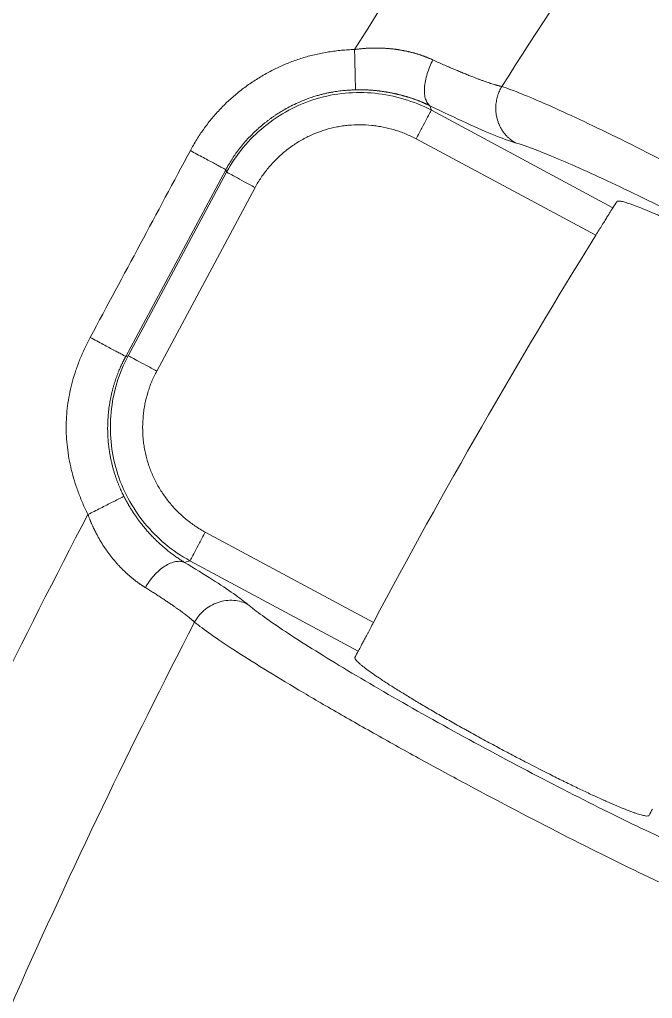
# Model space of a CAD drawing. Header units: millimetres. Extents: x 2746 to 4231, y 4731 to 5781.
# Drawn here: x 3263.34 to 3275.86, y 5329.39 to 5348.74 of the extents above; entities that cross this region are included whole.
import ezdxf

# ---------------------------------------------------------------- set-up
doc = ezdxf.new("R2010")
doc.units = ezdxf.units.MM
doc.layers.add('core', color=7, linetype='Continuous', lineweight=20)

msp = doc.modelspace()

# ---------------------------------------------------------------- linework, layer by layer
at = {"layer": 'core'}
for p, q in [((3271.463, 5347.036), (3271.49, 5346.945)), ((3271.49, 5346.945), (3275.082, 5345.019)), ((3274.743, 5344.474), (3271.188, 5346.381)), ((3267.424, 5345.771), (3265.443, 5342.079)), ((3265.491, 5342.093), (3267.438, 5345.723)), ((3267.438, 5345.723), (3267.424, 5345.771)), ((3268.002, 5345.42), (3266.056, 5341.791)), ((3265.443, 5342.079), (3265.491, 5342.093)), ((3267.017, 5338.605), (3270.344, 5336.82)), ((3266.714, 5338.041), (3266.604, 5338.008)), ((3270.045, 5336.254), (3266.714, 5338.041))]:
    msp.add_line(p, q, dxfattribs=at)
for centre, radius, start, end in [((3387.518, 5294.589), 201.12, 0, 180), ((3389.118, 5273.652), 134.527, 148.23392, 151.99443)]:
    msp.add_arc(centre, radius, start, end, dxfattribs=at)
for points, degree in [([(3590.597, 5294.589), (3590.597, 5297.912), (3590.433, 5304.557), (3589.7, 5314.502), (3588.479, 5324.399), (3586.774, 5334.223), (3584.59, 5343.953), (3581.93, 5353.563), (3578.802, 5363.031), (3575.213, 5372.335), (3571.173, 5381.451), (3566.689, 5390.358), (3561.774, 5399.034), (3556.439, 5407.458), (3550.698, 5415.611), (3544.563, 5423.472), (3538.05, 5431.023), (3531.174, 5438.245), (3523.952, 5445.12), (3516.401, 5451.634), (3508.54, 5457.769), (3500.388, 5463.51), (3491.963, 5468.845), (3483.287, 5473.76), (3474.38, 5478.243), (3465.264, 5482.284), (3455.961, 5485.873), (3446.492, 5489.001), (3436.882, 5491.66), (3427.153, 5493.845), (3417.328, 5495.55), (3407.431, 5496.771), (3397.487, 5497.504), (3387.518, 5497.749), (3377.549, 5497.504), (3367.605, 5496.771), (3357.708, 5495.55), (3347.883, 5493.845), (3338.154, 5491.66), (3328.544, 5489.001), (3319.075, 5485.873), (3309.772, 5482.284), (3300.656, 5478.243), (3291.749, 5473.76), (3283.073, 5468.845), (3274.648, 5463.51), (3266.496, 5457.769), (3258.635, 5451.634), (3251.084, 5445.12), (3243.862, 5438.245), (3236.986, 5431.023), (3230.473, 5423.472), (3224.338, 5415.611), (3218.596, 5407.458), (3213.262, 5399.034), (3208.347, 5390.358), (3203.863, 5381.451), (3199.822, 5372.335), (3196.234, 5363.031), (3193.106, 5353.563), (3190.446, 5343.953), (3188.261, 5334.223), (3186.557, 5324.399), (3185.336, 5314.502), (3184.603, 5304.557), (3184.439, 5297.912), (3184.439, 5294.589)], 3), ([(3273.149, 5346.305), (3273.046, 5346.335), (3272.784, 5346.429), (3272.199, 5346.683), (3271.725, 5346.908), (3271.463, 5347.036)], 3), ([(3283.178, 5340.925), (3283.028, 5341.053), (3282.575, 5341.383), (3281.447, 5342.096), (3279.97, 5342.957), (3278.302, 5343.876), (3276.617, 5344.755), (3275.089, 5345.505), (3273.873, 5346.05), (3273.343, 5346.248), (3273.149, 5346.305)], 3), ([(3266.721, 5346.148), (3266.06, 5344.917), (3265.4, 5343.687), (3264.74, 5342.456)], 3), ([(3275.082, 5345.019), (3275.107, 5345.059), (3275.132, 5345.098), (3275.157, 5345.138)], 3), ([(3264.695, 5338.955), (3263.813, 5340.726), (3264.74, 5342.456)], 2), ([(3266.604, 5338.008), (3266.808, 5337.886), (3267.172, 5337.662), (3267.603, 5337.377), (3267.788, 5337.237), (3267.857, 5337.178)], 3), ([(3267.857, 5337.178), (3268.012, 5337.047), (3268.473, 5336.713), (3269.61, 5335.995), (3271.089, 5335.133), (3272.754, 5334.216), (3274.433, 5333.341), (3275.949, 5332.597), (3277.15, 5332.06), (3277.67, 5331.867), (3277.859, 5331.813)], 3), ([(3269.979, 5336.13), (3270.001, 5336.171), (3270.023, 5336.213), (3270.045, 5336.254)], 3), ([(3275.865, 5333.132), (3275.843, 5333.091), (3275.821, 5333.049), (3275.799, 5333.007)], 3)]:
    msp.add_open_spline(points, degree=degree, dxfattribs=at)
for points, degree, knots in [([(3402.454, 5465.466), (3391.379, 5466.483), (3374.656, 5466.494), (3358.128, 5464.291), (3347.192, 5462.336), (3341.765, 5461.116), (3331.035, 5458.196), (3325.732, 5456.496), (3315.314, 5452.64), (3310.199, 5450.483), (3295.142, 5443.337), (3285.494, 5437.673), (3267.361, 5424.78), (3258.875, 5417.551), (3247.169, 5405.675), (3243.438, 5401.544), (3236.345, 5392.981), (3232.984, 5388.549), (3223.495, 5374.852), (3217.961, 5365.187), (3212.125, 5352.607), (3211.011, 5350.066), (3208.895, 5344.943), (3205.885, 5337.197), (3203.381, 5329.31), (3201.945, 5324.027)], 3, [0, 0, 0, 0, 0.125, 0.1875, 0.1875, 0.25, 0.25, 0.3125, 0.3125, 0.375, 0.375, 0.5, 0.5, 0.625, 0.625, 0.6875, 0.6875, 0.75, 0.75, 0.875, 0.875, 0.90625, 0.90625, 0.9375, 1, 1, 1, 1]), ([(3401.309, 5462.704), (3379.886, 5464.565), (3335.899, 5460.58), (3275.775, 5432.043), (3229.216, 5384.686), (3210.623, 5344.682), (3204.936, 5324.146)], 3, [0, 0, 0, 0, 0.247, 0.5, 0.753, 1, 1, 1, 1]), ([(3217.524, 5321.373), (3220.241, 5331.036), (3225.559, 5345.247), (3232.609, 5358.677), (3237.679, 5367.418), (3240.399, 5371.682), (3254.885, 5392.37), (3269.307, 5406.91), (3302.245, 5430.25), (3320.759, 5439.052), (3359.662, 5449.742), (3380.054, 5451.625), (3400.144, 5449.886)], 3, [0, 0, 0, 0, 0.125, 0.1875, 0.1875, 0.25, 0.25, 0.5, 0.5, 0.75, 0.75, 1, 1, 1, 1]), ([(3220.198, 5320.335), (3222.764, 5329.528), (3227.776, 5343.172), (3236.887, 5360.819), (3247.638, 5377.822), (3260.484, 5393.352), (3275.388, 5407.194), (3291.439, 5419.626), (3308.714, 5429.711), (3327.304, 5437.512), (3346.676, 5443.64), (3370.775, 5447.881), (3390.708, 5447.856), (3400.254, 5447.011)], 3, [0, 0, 0, 0, 0.120502, 0.183752, 0.247001, 0.3735, 0.43675, 0.5, 0.626499, 0.689749, 0.752998, 0.879497, 1, 1, 1, 1]), ([(3494.509, 5353.358), (3491.808, 5357.686), (3485.607, 5366.391), (3474.439, 5378.412), (3461.236, 5389.273), (3446.704, 5398.235), (3431.343, 5405.13), (3414.982, 5410.036), (3398.153, 5412.754), (3381.048, 5413.281), (3364.145, 5411.631), (3347.489, 5407.822), (3331.612, 5402.021), (3316.648, 5394.334), (3302.525, 5384.73), (3285.83, 5370.033), (3275.647, 5357.231), (3269.971, 5348.147)], 3, [0, 0, 0, 0, 0.057249, 0.120499, 0.183749, 0.246999, 0.310249, 0.373499, 0.436749, 0.499998, 0.563248, 0.626498, 0.689748, 0.752998, 0.816248, 0.879498, 1, 1, 1, 1]), ([(3491.599, 5352.621), (3488.677, 5357.224), (3483.826, 5363.83), (3478.35, 5369.906), (3474.57, 5373.83), (3472.614, 5375.728), (3462.534, 5384.883), (3453.499, 5391.127), (3434.146, 5401.078), (3423.828, 5404.788), (3402.591, 5409.465), (3391.673, 5410.435), (3375.491, 5409.866), (3370.13, 5409.339), (3359.465, 5407.618), (3354.161, 5406.424), (3338.539, 5401.874), (3328.513, 5397.553), (3309.8, 5386.639), (3301.113, 5380.044), (3289.441, 5368.761), (3285.778, 5364.768), (3278.948, 5356.379), (3275.781, 5351.983), (3272.884, 5347.416)], 3, [0, 0, 0, 0, 0.0625, 0.09375, 0.09375, 0.125, 0.125, 0.25, 0.25, 0.375, 0.375, 0.5, 0.5, 0.5625, 0.5625, 0.625, 0.625, 0.75, 0.75, 0.875, 0.875, 0.9375, 0.9375, 1, 1, 1, 1]), ([(3266.721, 5346.148), (3267.203, 5347.047), (3268.066, 5347.58), (3268.935, 5348.118), (3269.971, 5348.147)], 2, [0, 0, 0, 0.5, 0.5, 1, 1, 1]), ([(3269.971, 5348.147), (3269.979, 5348.148), (3269.997, 5348.15), (3270.023, 5348.154), (3270.048, 5348.157), (3270.074, 5348.16), (3270.1, 5348.162), (3270.126, 5348.165), (3270.152, 5348.167), (3270.177, 5348.169), (3270.203, 5348.171), (3270.228, 5348.172), (3270.254, 5348.174), (3270.279, 5348.175), (3270.304, 5348.176), (3270.33, 5348.176), (3270.355, 5348.177), (3270.38, 5348.177), (3270.405, 5348.177), (3270.43, 5348.177), (3270.455, 5348.176), (3270.48, 5348.176), (3270.505, 5348.175), (3270.53, 5348.174), (3270.554, 5348.173), (3270.579, 5348.171), (3270.603, 5348.17), (3270.628, 5348.168), (3270.652, 5348.166), (3270.676, 5348.164), (3270.7, 5348.161), (3270.724, 5348.159), (3270.748, 5348.156), (3270.772, 5348.153), (3270.796, 5348.15), (3270.82, 5348.146), (3270.843, 5348.143), (3270.867, 5348.139), (3270.89, 5348.135), (3270.914, 5348.131), (3270.937, 5348.126), (3270.96, 5348.122), (3270.983, 5348.117), (3271.006, 5348.112), (3271.029, 5348.107), (3271.052, 5348.102), (3271.074, 5348.096), (3271.097, 5348.091), (3271.119, 5348.085), (3271.141, 5348.079), (3271.164, 5348.073), (3271.186, 5348.066), (3271.207, 5348.06), (3271.229, 5348.053), (3271.251, 5348.046), (3271.272, 5348.039), (3271.294, 5348.032), (3271.315, 5348.025), (3271.336, 5348.017), (3271.357, 5348.009), (3271.378, 5348.001), (3271.399, 5347.993), (3271.419, 5347.985), (3271.44, 5347.977), (3271.46, 5347.968), (3271.48, 5347.96), (3271.5, 5347.951), (3271.513, 5347.945), (3271.52, 5347.942)], 3, [0, 0, 0, 0, 0.016, 0.031953, 0.04786, 0.063721, 0.079537, 0.09531, 0.11104, 0.126728, 0.142375, 0.157982, 0.173551, 0.189081, 0.204575, 0.220032, 0.235455, 0.250843, 0.266199, 0.281523, 0.296815, 0.312078, 0.327312, 0.342518, 0.357697, 0.37285, 0.387979, 0.403085, 0.418167, 0.433229, 0.44827, 0.463291, 0.478295, 0.493282, 0.508253, 0.523209, 0.538152, 0.553082, 0.568002, 0.582911, 0.597811, 0.612704, 0.627591, 0.642472, 0.65735, 0.672224, 0.687097, 0.701967, 0.716837, 0.731707, 0.746577, 0.761447, 0.77632, 0.791195, 0.806072, 0.820953, 0.835839, 0.850728, 0.865623, 0.880524, 0.895431, 0.910344, 0.925265, 0.940194, 0.955132, 0.970078, 0.985034, 1, 1, 1, 1]), ([(3269.971, 5348.147), (3269.972, 5348.102), (3269.973, 5348.056), (3269.975, 5347.962), (3269.976, 5347.915), (3269.978, 5347.822), (3269.979, 5347.776), (3269.981, 5347.689), (3269.982, 5347.647), (3269.984, 5347.571), (3269.985, 5347.536), (3269.986, 5347.475), (3269.987, 5347.449), (3269.988, 5347.406), (3269.988, 5347.389), (3269.989, 5347.364), (3269.989, 5347.355), (3269.989, 5347.351)], 3, [0, 0, 0, 0, 0.125, 0.125, 0.25, 0.25, 0.375, 0.375, 0.5, 0.5, 0.625, 0.625, 0.75, 0.75, 0.875, 0.875, 1, 1, 1, 1]), ([(3271.52, 5347.942), (3271.498, 5347.901), (3271.478, 5347.857), (3271.44, 5347.766), (3271.423, 5347.719), (3271.393, 5347.624), (3271.381, 5347.575), (3271.362, 5347.481), (3271.356, 5347.434), (3271.351, 5347.346), (3271.351, 5347.305), (3271.359, 5347.229), (3271.366, 5347.195), (3271.386, 5347.135), (3271.399, 5347.109), (3271.428, 5347.066), (3271.445, 5347.049), (3271.463, 5347.036)], 3, [0, 0, 0, 0, 0.125, 0.125, 0.25, 0.25, 0.375, 0.375, 0.5, 0.5, 0.625, 0.625, 0.75, 0.75, 0.875, 0.875, 1, 1, 1, 1]), ([(3267.424, 5345.771), (3267.427, 5345.777), (3267.433, 5345.789), (3267.443, 5345.808), (3267.454, 5345.827), (3267.465, 5345.846), (3267.476, 5345.866), (3267.488, 5345.887), (3267.5, 5345.907), (3267.513, 5345.928), (3267.526, 5345.95), (3267.54, 5345.971), (3267.554, 5345.993), (3267.569, 5346.016), (3267.584, 5346.039), (3267.6, 5346.062), (3267.616, 5346.085), (3267.633, 5346.109), (3267.651, 5346.133), (3267.669, 5346.157), (3267.688, 5346.182), (3267.707, 5346.206), (3267.727, 5346.231), (3267.747, 5346.257), (3267.769, 5346.282), (3267.791, 5346.308), (3267.813, 5346.333), (3267.836, 5346.359), (3267.86, 5346.385), (3267.893, 5346.42), (3267.935, 5346.463), (3267.985, 5346.512), (3268.035, 5346.559), (3268.085, 5346.603), (3268.134, 5346.645), (3268.182, 5346.685), (3268.23, 5346.723), (3268.277, 5346.759), (3268.323, 5346.792), (3268.368, 5346.824), (3268.412, 5346.854), (3268.454, 5346.882), (3268.514, 5346.919), (3268.598, 5346.969), (3268.715, 5347.033), (3268.857, 5347.101), (3269.025, 5347.17), (3269.171, 5347.219), (3269.285, 5347.251), (3269.355, 5347.269), (3269.424, 5347.285), (3269.491, 5347.299), (3269.555, 5347.31), (3269.618, 5347.32), (3269.678, 5347.328), (3269.735, 5347.334), (3269.791, 5347.339), (3269.844, 5347.343), (3269.894, 5347.346), (3269.942, 5347.348), (3269.974, 5347.349), (3269.989, 5347.349)], 3, [0, 0, 0, 0, 0.006555, 0.013285, 0.020193, 0.027277, 0.034538, 0.041977, 0.049593, 0.057388, 0.065361, 0.073512, 0.081842, 0.090351, 0.09904, 0.107908, 0.116955, 0.126182, 0.135589, 0.145176, 0.154944, 0.164891, 0.175019, 0.185327, 0.195816, 0.206485, 0.217335, 0.228366, 0.239578, 0.25097, 0.273866, 0.29615, 0.317824, 0.338888, 0.359344, 0.379191, 0.39843, 0.417063, 0.43509, 0.452513, 0.46933, 0.485545, 0.501156, 0.535922, 0.578253, 0.628152, 0.685613, 0.750633, 0.774507, 0.797598, 0.819906, 0.841432, 0.862176, 0.882137, 0.901317, 0.919714, 0.93733, 0.954166, 0.970221, 0.985499, 1, 1, 1, 1]), ([(3270.89, 5347.246), (3270.883, 5347.247), (3270.87, 5347.251), (3270.849, 5347.256), (3270.829, 5347.261), (3270.808, 5347.266), (3270.787, 5347.271), (3270.766, 5347.275), (3270.745, 5347.28), (3270.724, 5347.284), (3270.703, 5347.289), (3270.681, 5347.293), (3270.66, 5347.297), (3270.638, 5347.301), (3270.616, 5347.305), (3270.595, 5347.308), (3270.573, 5347.312), (3270.55, 5347.315), (3270.528, 5347.319), (3270.506, 5347.322), (3270.483, 5347.325), (3270.461, 5347.328), (3270.438, 5347.33), (3270.415, 5347.333), (3270.393, 5347.335), (3270.37, 5347.337), (3270.347, 5347.34), (3270.323, 5347.341), (3270.3, 5347.343), (3270.277, 5347.345), (3270.253, 5347.346), (3270.23, 5347.348), (3270.206, 5347.349), (3270.182, 5347.35), (3270.158, 5347.35), (3270.134, 5347.351), (3270.11, 5347.352), (3270.086, 5347.352), (3270.062, 5347.352), (3270.038, 5347.352), (3270.013, 5347.352), (3269.997, 5347.351), (3269.989, 5347.351)], 3, [0, 0, 0, 0, 0.023888, 0.047813, 0.071777, 0.095782, 0.119829, 0.14392, 0.168057, 0.19224, 0.216473, 0.240756, 0.26509, 0.289478, 0.313921, 0.338421, 0.362978, 0.387596, 0.412274, 0.437014, 0.461819, 0.486689, 0.511626, 0.536632, 0.561707, 0.586853, 0.612073, 0.637366, 0.662734, 0.68818, 0.713704, 0.739307, 0.764991, 0.790757, 0.816607, 0.842541, 0.868562, 0.89467, 0.920866, 0.947153, 0.97353, 1, 1, 1, 1]), ([(3272.765, 5347.008), (3272.766, 5347.046), (3272.77, 5347.084), (3272.782, 5347.157), (3272.79, 5347.193), (3272.811, 5347.262), (3272.823, 5347.295), (3272.851, 5347.358), (3272.867, 5347.388), (3272.884, 5347.416)], 3, [0, 0, 0, 0, 0.25, 0.25, 0.5, 0.5, 0.75, 0.75, 1, 1, 1, 1]), ([(3284.196, 5341.216), (3284.025, 5341.358), (3283.626, 5341.643), (3282.853, 5342.144), (3282.159, 5342.574), (3281.371, 5343.045), (3280.519, 5343.541), (3279.619, 5344.053), (3278.376, 5344.742), (3276.81, 5345.58), (3275.098, 5346.45), (3273.719, 5347.097), (3273.099, 5347.346), (3272.884, 5347.416)], 3, [0, 0, 0, 0, 0.125, 0.1875, 0.25, 0.3125, 0.375, 0.4375, 0.5, 0.625, 0.75, 0.875, 1, 1, 1, 1]), ([(3271.49, 5346.945), (3271.144, 5347.13), (3270.57, 5347.3), (3269.785, 5347.303), (3269.206, 5347.191), (3268.661, 5346.964), (3268.008, 5346.527), (3267.625, 5346.069), (3267.438, 5345.723)], 3, [0, 0, 0, 0, 0.25, 0.375, 0.5, 0.625, 0.75, 1, 1, 1, 1]), ([(3271.463, 5347.036), (3271.457, 5347.039), (3271.445, 5347.045), (3271.427, 5347.053), (3271.409, 5347.062), (3271.39, 5347.07), (3271.372, 5347.078), (3271.353, 5347.086), (3271.334, 5347.094), (3271.316, 5347.102), (3271.297, 5347.11), (3271.277, 5347.118), (3271.258, 5347.126), (3271.239, 5347.133), (3271.219, 5347.141), (3271.2, 5347.148), (3271.18, 5347.155), (3271.16, 5347.162), (3271.14, 5347.169), (3271.12, 5347.176), (3271.1, 5347.183), (3271.079, 5347.19), (3271.059, 5347.197), (3271.038, 5347.203), (3271.017, 5347.21), (3270.996, 5347.216), (3270.975, 5347.222), (3270.954, 5347.228), (3270.933, 5347.234), (3270.912, 5347.24), (3270.897, 5347.244), (3270.89, 5347.246)], 3, [0, 0, 0, 0, 0.03485, 0.069651, 0.104405, 0.139116, 0.173786, 0.208417, 0.243011, 0.277571, 0.312101, 0.346601, 0.381075, 0.415525, 0.449954, 0.484364, 0.518758, 0.553138, 0.587508, 0.621868, 0.656223, 0.690574, 0.724924, 0.759276, 0.793632, 0.827995, 0.862367, 0.896752, 0.93115, 0.965565, 1, 1, 1, 1]), ([(3271.49, 5346.945), (3271.487, 5346.94), (3271.478, 5346.922), (3271.446, 5346.863), (3271.424, 5346.822), (3271.37, 5346.721), (3271.338, 5346.661), (3271.267, 5346.529), (3271.228, 5346.456), (3271.188, 5346.381)], 3, [0, 0, 0, 0, 0.25, 0.25, 0.5, 0.5, 0.75, 0.75, 1, 1, 1, 1]), ([(3271.188, 5346.381), (3271.12, 5346.418), (3271.05, 5346.45), (3270.908, 5346.509), (3270.764, 5346.56), (3270.614, 5346.598), (3270.52, 5346.617), (3270.501, 5346.62), (3270.463, 5346.627), (3270.443, 5346.63), (3270.386, 5346.639), (3270.348, 5346.643), (3270.233, 5346.655), (3270.079, 5346.663), (3269.926, 5346.656), (3269.811, 5346.646), (3269.773, 5346.641), (3269.697, 5346.63), (3269.658, 5346.624), (3269.544, 5346.602), (3269.395, 5346.565), (3269.179, 5346.487), (3269.04, 5346.422), (3268.938, 5346.367), (3268.904, 5346.348), (3268.838, 5346.308), (3268.805, 5346.287), (3268.709, 5346.223), (3268.586, 5346.131), (3268.472, 5346.029), (3268.39, 5345.947), (3268.363, 5345.92), (3268.311, 5345.862), (3268.286, 5345.833), (3268.212, 5345.744), (3268.119, 5345.62), (3268.039, 5345.488), (3268.002, 5345.42)], 3, [0, 0, 0, 0, 0.0625, 0.0625, 0.125, 0.1875, 0.1875, 0.203125, 0.203125, 0.21875, 0.21875, 0.25, 0.25, 0.3125, 0.375, 0.375, 0.40625, 0.40625, 0.4375, 0.4375, 0.5, 0.5625, 0.625, 0.625, 0.65625, 0.65625, 0.6875, 0.6875, 0.75, 0.8125, 0.8125, 0.84375, 0.84375, 0.875, 0.875, 0.9375, 1, 1, 1, 1]), ([(3267.424, 5345.771), (3267.421, 5345.773), (3267.413, 5345.777), (3267.391, 5345.789), (3267.376, 5345.797), (3267.338, 5345.817), (3267.315, 5345.829), (3267.263, 5345.857), (3267.234, 5345.873), (3267.169, 5345.908), (3267.134, 5345.926), (3267.059, 5345.967), (3267.02, 5345.988), (3266.938, 5346.032), (3266.895, 5346.055), (3266.809, 5346.101), (3266.765, 5346.125), (3266.721, 5346.148)], 3, [0, 0, 0, 0, 0.125, 0.125, 0.25, 0.25, 0.375, 0.375, 0.5, 0.5, 0.625, 0.625, 0.75, 0.75, 0.875, 0.875, 1, 1, 1, 1]), ([(3268.002, 5345.42), (3267.927, 5345.46), (3267.855, 5345.499), (3267.722, 5345.57), (3267.663, 5345.602), (3267.562, 5345.657), (3267.521, 5345.679), (3267.462, 5345.71), (3267.444, 5345.72), (3267.438, 5345.723)], 3, [0, 0, 0, 0, 0.25, 0.25, 0.5, 0.5, 0.75, 0.75, 1, 1, 1, 1]), ([(3274.743, 5344.474), (3274.765, 5344.511), (3274.809, 5344.581), (3274.851, 5344.648), (3274.876, 5344.688), (3274.881, 5344.696), (3274.89, 5344.712), (3274.905, 5344.735), (3274.918, 5344.757), (3274.945, 5344.8), (3274.961, 5344.826), (3274.981, 5344.857), (3274.984, 5344.863), (3274.992, 5344.874), (3275.002, 5344.892), (3275.012, 5344.907), (3275.03, 5344.936), (3275.041, 5344.953), (3275.054, 5344.975), (3275.058, 5344.981), (3275.065, 5344.993), (3275.069, 5344.998), (3275.077, 5345.01), (3275.08, 5345.016), (3275.082, 5345.019)], 3, [0, 0, 0, 0, 0.125, 0.25, 0.25, 0.28125, 0.28125, 0.3125, 0.375, 0.375, 0.5, 0.5, 0.53125, 0.53125, 0.5625, 0.625, 0.625, 0.75, 0.75, 0.8125, 0.8125, 0.875, 0.875, 1, 1, 1, 1]), ([(3280.99, 5342.009), (3280.994, 5342.015), (3280.994, 5342.024), (3280.985, 5342.046), (3280.975, 5342.06), (3280.945, 5342.093), (3280.925, 5342.112), (3280.895, 5342.138), (3280.888, 5342.144), (3280.875, 5342.155), (3280.868, 5342.161), (3280.846, 5342.178), (3280.831, 5342.191), (3280.782, 5342.229), (3280.744, 5342.257), (3280.662, 5342.316), (3280.617, 5342.348), (3280.542, 5342.398), (3280.517, 5342.416), (3280.476, 5342.443), (3280.462, 5342.452), (3280.434, 5342.47), (3280.42, 5342.48), (3280.348, 5342.527), (3280.286, 5342.566), (3280.157, 5342.648), (3280.089, 5342.69), (3279.947, 5342.777), (3279.872, 5342.822), (3279.775, 5342.88), (3279.755, 5342.892), (3279.716, 5342.915), (3279.696, 5342.927), (3279.635, 5342.963), (3279.595, 5342.987), (3279.471, 5343.059), (3279.386, 5343.108), (3279.213, 5343.208), (3279.125, 5343.258), (3278.99, 5343.334), (3278.944, 5343.36), (3278.852, 5343.412), (3278.805, 5343.438), (3278.665, 5343.515), (3278.571, 5343.567), (3278.382, 5343.67), (3278.288, 5343.721), (3278.097, 5343.823), (3278.002, 5343.874), (3277.882, 5343.937), (3277.858, 5343.95), (3277.81, 5343.975), (3277.738, 5344.013), (3277.667, 5344.05), (3277.431, 5344.172), (3277.248, 5344.265), (3277.023, 5344.377), (3276.979, 5344.399), (3276.913, 5344.432), (3276.89, 5344.443), (3276.847, 5344.465), (3276.825, 5344.475), (3276.717, 5344.528), (3276.634, 5344.568), (3276.472, 5344.646), (3276.393, 5344.683), (3276.241, 5344.754), (3276.168, 5344.787), (3276.08, 5344.827), (3276.062, 5344.835), (3276.028, 5344.85), (3275.977, 5344.873), (3275.928, 5344.894), (3275.833, 5344.935), (3275.773, 5344.96), (3275.661, 5345.006), (3275.609, 5345.027), (3275.537, 5345.054), (3275.513, 5345.063), (3275.469, 5345.079), (3275.447, 5345.087), (3275.387, 5345.107), (3275.351, 5345.119), (3275.287, 5345.137), (3275.259, 5345.143), (3275.225, 5345.149), (3275.215, 5345.15), (3275.196, 5345.152), (3275.189, 5345.152), (3275.169, 5345.149), (3275.161, 5345.145), (3275.157, 5345.138)], 3, [0, 0, 0, 0, 0.03125, 0.03125, 0.0625, 0.0625, 0.09375, 0.09375, 0.101562, 0.101562, 0.109375, 0.109375, 0.125, 0.125, 0.15625, 0.15625, 0.1875, 0.1875, 0.203125, 0.203125, 0.210937, 0.210937, 0.21875, 0.21875, 0.25, 0.25, 0.28125, 0.28125, 0.3125, 0.3125, 0.320312, 0.320312, 0.328125, 0.328125, 0.34375, 0.34375, 0.375, 0.375, 0.40625, 0.40625, 0.421875, 0.421875, 0.4375, 0.4375, 0.46875, 0.46875, 0.5, 0.5, 0.53125, 0.53125, 0.539062, 0.539062, 0.546875, 0.5625, 0.5625, 0.625, 0.625, 0.640625, 0.640625, 0.648437, 0.648437, 0.65625, 0.65625, 0.6875, 0.6875, 0.71875, 0.71875, 0.75, 0.75, 0.757812, 0.757812, 0.765625, 0.78125, 0.78125, 0.8125, 0.8125, 0.84375, 0.84375, 0.859375, 0.859375, 0.875, 0.875, 0.90625, 0.90625, 0.9375, 0.9375, 0.953125, 0.953125, 0.96875, 0.96875, 1, 1, 1, 1]), ([(3264.74, 5342.456), (3264.784, 5342.432), (3264.828, 5342.408), (3264.915, 5342.362), (3264.957, 5342.339), (3265.039, 5342.295), (3265.079, 5342.274), (3265.153, 5342.234), (3265.188, 5342.215), (3265.253, 5342.181), (3265.282, 5342.165), (3265.334, 5342.137), (3265.357, 5342.125), (3265.395, 5342.104), (3265.41, 5342.096), (3265.433, 5342.084), (3265.44, 5342.08), (3265.443, 5342.079)], 3, [0, 0, 0, 0, 0.125, 0.125, 0.25, 0.25, 0.375, 0.375, 0.5, 0.5, 0.625, 0.625, 0.75, 0.75, 0.875, 0.875, 1, 1, 1, 1]), ([(3265.443, 5342.079), (3265.44, 5342.072), (3265.433, 5342.06), (3265.423, 5342.041), (3265.412, 5342.021), (3265.402, 5342.001), (3265.392, 5341.981), (3265.381, 5341.96), (3265.371, 5341.938), (3265.361, 5341.916), (3265.35, 5341.894), (3265.34, 5341.871), (3265.33, 5341.848), (3265.319, 5341.824), (3265.309, 5341.799), (3265.299, 5341.774), (3265.289, 5341.749), (3265.279, 5341.723), (3265.269, 5341.696), (3265.259, 5341.669), (3265.25, 5341.642), (3265.24, 5341.614), (3265.231, 5341.585), (3265.221, 5341.556), (3265.212, 5341.527), (3265.2, 5341.486), (3265.186, 5341.435), (3265.17, 5341.373), (3265.156, 5341.31), (3265.142, 5341.247), (3265.131, 5341.184), (3265.12, 5341.12), (3265.111, 5341.057), (3265.103, 5340.993), (3265.097, 5340.929), (3265.092, 5340.865), (3265.088, 5340.801), (3265.086, 5340.736), (3265.085, 5340.672), (3265.085, 5340.598), (3265.088, 5340.515), (3265.094, 5340.424), (3265.102, 5340.336), (3265.113, 5340.251), (3265.125, 5340.169), (3265.14, 5340.089), (3265.156, 5340.012), (3265.173, 5339.938), (3265.191, 5339.867), (3265.211, 5339.799), (3265.232, 5339.734), (3265.253, 5339.672), (3265.274, 5339.612), (3265.296, 5339.556), (3265.318, 5339.502), (3265.34, 5339.451), (3265.362, 5339.402), (3265.384, 5339.356), (3265.399, 5339.327), (3265.406, 5339.312)], 3, [0, 0, 0, 0, 0.007408, 0.014964, 0.022667, 0.030519, 0.038519, 0.046669, 0.054969, 0.063419, 0.072021, 0.080773, 0.089678, 0.098735, 0.107944, 0.117306, 0.126821, 0.13649, 0.146312, 0.156289, 0.16642, 0.176706, 0.187147, 0.197743, 0.208494, 0.219401, 0.241751, 0.2641, 0.286449, 0.308797, 0.331146, 0.353494, 0.375842, 0.39819, 0.420538, 0.442886, 0.465233, 0.487581, 0.509928, 0.532275, 0.56475, 0.596351, 0.627078, 0.656931, 0.68591, 0.714016, 0.741248, 0.767607, 0.793093, 0.817706, 0.841447, 0.864315, 0.886311, 0.907436, 0.927689, 0.947072, 0.965584, 0.983226, 1, 1, 1, 1]), ([(3265.491, 5342.093), (3265.306, 5341.747), (3265.136, 5341.173), (3265.133, 5340.387), (3265.245, 5339.809), (3265.472, 5339.264), (3265.909, 5338.611), (3266.368, 5338.227), (3266.714, 5338.041)], 3, [0, 0, 0, 0, 0.25, 0.375, 0.5, 0.625, 0.75, 1, 1, 1, 1]), ([(3265.491, 5342.093), (3265.497, 5342.09), (3265.515, 5342.081), (3265.574, 5342.049), (3265.615, 5342.027), (3265.716, 5341.973), (3265.775, 5341.941), (3265.908, 5341.87), (3265.98, 5341.831), (3266.055, 5341.791)], 3, [0, 0, 0, 0, 0.25, 0.25, 0.5, 0.5, 0.75, 0.75, 1, 1, 1, 1]), ([(3266.056, 5341.791), (3266.019, 5341.722), (3265.986, 5341.653), (3265.927, 5341.511), (3265.876, 5341.366), (3265.839, 5341.217), (3265.82, 5341.123), (3265.816, 5341.104), (3265.81, 5341.065), (3265.807, 5341.046), (3265.798, 5340.989), (3265.793, 5340.951), (3265.782, 5340.836), (3265.774, 5340.682), (3265.78, 5340.529), (3265.791, 5340.414), (3265.795, 5340.376), (3265.806, 5340.3), (3265.813, 5340.261), (3265.835, 5340.147), (3265.872, 5339.998), (3265.949, 5339.782), (3266.015, 5339.643), (3266.07, 5339.541), (3266.089, 5339.507), (3266.129, 5339.441), (3266.149, 5339.408), (3266.214, 5339.312), (3266.305, 5339.189), (3266.408, 5339.075), (3266.489, 5338.993), (3266.517, 5338.966), (3266.574, 5338.914), (3266.603, 5338.888), (3266.693, 5338.814), (3266.816, 5338.722), (3266.948, 5338.642), (3267.017, 5338.605)], 3, [0, 0, 0, 0, 0.0625, 0.0625, 0.125, 0.1875, 0.1875, 0.203125, 0.203125, 0.21875, 0.21875, 0.25, 0.25, 0.3125, 0.375, 0.375, 0.40625, 0.40625, 0.4375, 0.4375, 0.5, 0.5625, 0.625, 0.625, 0.65625, 0.65625, 0.6875, 0.6875, 0.75, 0.8125, 0.8125, 0.84375, 0.84375, 0.875, 0.875, 0.9375, 1, 1, 1, 1]), ([(3264.695, 5338.955), (3264.775, 5338.995), (3264.861, 5339.038), (3265.027, 5339.122), (3265.108, 5339.162), (3265.244, 5339.231), (3265.3, 5339.259), (3265.378, 5339.298), (3265.4, 5339.309), (3265.407, 5339.313)], 3, [0, 0, 0, 0, 0.25, 0.25, 0.5, 0.5, 0.75, 0.75, 1, 1, 1, 1]), ([(3265.406, 5339.312), (3265.41, 5339.306), (3265.416, 5339.293), (3265.426, 5339.274), (3265.436, 5339.255), (3265.447, 5339.236), (3265.457, 5339.217), (3265.468, 5339.198), (3265.478, 5339.179), (3265.489, 5339.16), (3265.5, 5339.141), (3265.511, 5339.122), (3265.522, 5339.104), (3265.533, 5339.085), (3265.545, 5339.067), (3265.556, 5339.048), (3265.568, 5339.03), (3265.58, 5339.012), (3265.592, 5338.993), (3265.604, 5338.975), (3265.616, 5338.957), (3265.628, 5338.939), (3265.64, 5338.921), (3265.653, 5338.903), (3265.666, 5338.885), (3265.678, 5338.868), (3265.691, 5338.85), (3265.704, 5338.833), (3265.717, 5338.815), (3265.73, 5338.798), (3265.75, 5338.773), (3265.775, 5338.741), (3265.806, 5338.703), (3265.838, 5338.665), (3265.87, 5338.628), (3265.902, 5338.592), (3265.935, 5338.557), (3265.967, 5338.522), (3266, 5338.488), (3266.033, 5338.455), (3266.067, 5338.423), (3266.1, 5338.392), (3266.133, 5338.361), (3266.167, 5338.331), (3266.201, 5338.302), (3266.234, 5338.273), (3266.268, 5338.246), (3266.302, 5338.219), (3266.336, 5338.193), (3266.37, 5338.167), (3266.403, 5338.142), (3266.437, 5338.118), (3266.471, 5338.095), (3266.504, 5338.072), (3266.538, 5338.05), (3266.571, 5338.029), (3266.593, 5338.015), (3266.604, 5338.008)], 3, [0, 0, 0, 0, 0.011155, 0.022314, 0.033476, 0.044643, 0.055815, 0.066992, 0.078176, 0.089368, 0.100567, 0.111774, 0.12299, 0.134215, 0.145451, 0.156698, 0.167956, 0.179226, 0.190509, 0.201805, 0.213115, 0.224439, 0.235779, 0.247134, 0.258505, 0.269894, 0.2813, 0.292724, 0.304166, 0.315628, 0.32711, 0.353551, 0.379884, 0.406115, 0.432253, 0.458306, 0.484281, 0.510187, 0.536031, 0.561821, 0.587566, 0.613273, 0.638952, 0.664609, 0.690254, 0.715895, 0.741539, 0.767196, 0.792873, 0.818578, 0.84432, 0.870108, 0.895948, 0.921849, 0.94782, 0.973867, 1, 1, 1, 1]), ([(3264.695, 5338.955), (3263.393, 5336.477), (3261.554, 5332.71), (3259.606, 5328.228), (3258.815, 5326.288), (3258.296, 5324.991), (3258.042, 5324.341), (3256.794, 5321.078), (3255.411, 5317.116), (3254.003, 5312.44), (3253.444, 5310.427), (3253.081, 5309.084), (3252.905, 5308.412), (3251.363, 5302.355), (3249.785, 5294.212), (3248.778, 5284.588), (3248.524, 5280.437), (3248.395, 5277.664), (3248.35, 5276.274), (3248.273, 5272.096), (3248.302, 5269.299), (3248.517, 5263.705), (3248.705, 5260.908), (3249.508, 5252.548), (3250.365, 5247.014), (3252.706, 5236.067), (3254.189, 5230.654), (3257.733, 5220.081), (3259.795, 5214.92), (3264.501, 5204.82), (3267.146, 5199.88), (3272.966, 5190.337), (3276.141, 5185.734), (3282.981, 5176.899), (3286.646, 5172.667), (3294.432, 5164.628), (3298.554, 5160.822), (3304.993, 5155.49), (3307.182, 5153.776), (3311.64, 5150.475), (3313.908, 5148.889), (3318.521, 5145.844), (3320.864, 5144.386), (3325.629, 5141.597), (3328.051, 5140.266), (3331.745, 5138.364), (3332.987, 5137.746), (3335.491, 5136.541), (3339.276, 5134.782), (3348.294, 5131.021), (3356.285, 5128.412), (3361.673, 5126.971)], 3, [0, 0, 0, 0, 0.03125, 0.046875, 0.054687, 0.054687, 0.0625, 0.0625, 0.09375, 0.109375, 0.117187, 0.117187, 0.125, 0.125, 0.1875, 0.21875, 0.234375, 0.234375, 0.25, 0.25, 0.28125, 0.28125, 0.3125, 0.3125, 0.375, 0.375, 0.4375, 0.4375, 0.5, 0.5, 0.5625, 0.5625, 0.625, 0.625, 0.6875, 0.6875, 0.75, 0.75, 0.78125, 0.78125, 0.8125, 0.8125, 0.84375, 0.84375, 0.875, 0.875, 0.890625, 0.890625, 0.90625, 0.9375, 1, 1, 1, 1]), ([(3265.83, 5337.51), (3265.825, 5337.514), (3265.814, 5337.52), (3265.798, 5337.531), (3265.781, 5337.541), (3265.765, 5337.552), (3265.749, 5337.563), (3265.733, 5337.574), (3265.716, 5337.585), (3265.7, 5337.597), (3265.684, 5337.608), (3265.668, 5337.62), (3265.652, 5337.632), (3265.636, 5337.644), (3265.62, 5337.656), (3265.604, 5337.669), (3265.588, 5337.682), (3265.572, 5337.694), (3265.556, 5337.707), (3265.54, 5337.721), (3265.525, 5337.734), (3265.509, 5337.748), (3265.494, 5337.761), (3265.478, 5337.775), (3265.463, 5337.789), (3265.447, 5337.803), (3265.432, 5337.818), (3265.417, 5337.832), (3265.401, 5337.847), (3265.386, 5337.862), (3265.371, 5337.877), (3265.356, 5337.892), (3265.341, 5337.907), (3265.326, 5337.923), (3265.312, 5337.939), (3265.297, 5337.954), (3265.282, 5337.97), (3265.268, 5337.987), (3265.254, 5338.003), (3265.239, 5338.019), (3265.225, 5338.036), (3265.211, 5338.053), (3265.197, 5338.07), (3265.183, 5338.087), (3265.169, 5338.104), (3265.155, 5338.121), (3265.142, 5338.139), (3265.128, 5338.156), (3265.115, 5338.174), (3265.101, 5338.192), (3265.088, 5338.21), (3265.075, 5338.229), (3265.062, 5338.247), (3265.049, 5338.266), (3265.036, 5338.284), (3265.024, 5338.303), (3265.011, 5338.322), (3264.999, 5338.341), (3264.986, 5338.36), (3264.974, 5338.38), (3264.962, 5338.399), (3264.95, 5338.419), (3264.938, 5338.439), (3264.927, 5338.459), (3264.915, 5338.479), (3264.904, 5338.499), (3264.892, 5338.52), (3264.881, 5338.54), (3264.87, 5338.561), (3264.859, 5338.581), (3264.848, 5338.602), (3264.838, 5338.623), (3264.827, 5338.645), (3264.817, 5338.666), (3264.807, 5338.687), (3264.796, 5338.709), (3264.786, 5338.731), (3264.777, 5338.752), (3264.767, 5338.774), (3264.757, 5338.796), (3264.748, 5338.819), (3264.739, 5338.841), (3264.73, 5338.863), (3264.721, 5338.886), (3264.712, 5338.909), (3264.703, 5338.932), (3264.698, 5338.947), (3264.695, 5338.955)], 3, [0, 0, 0, 0, 0.011714, 0.023414, 0.035102, 0.046778, 0.058442, 0.070096, 0.081738, 0.093371, 0.104995, 0.11661, 0.128216, 0.139815, 0.151406, 0.162991, 0.17457, 0.186142, 0.19771, 0.209273, 0.220831, 0.232386, 0.243938, 0.255487, 0.267034, 0.278579, 0.290123, 0.301666, 0.313209, 0.324752, 0.336296, 0.347841, 0.359388, 0.370936, 0.382488, 0.394043, 0.405601, 0.417164, 0.428732, 0.440304, 0.451883, 0.463467, 0.475058, 0.486657, 0.498263, 0.509878, 0.521501, 0.533134, 0.544776, 0.556429, 0.568092, 0.579768, 0.591455, 0.603154, 0.614867, 0.626593, 0.638334, 0.650089, 0.661859, 0.673646, 0.685448, 0.697268, 0.709105, 0.72096, 0.732834, 0.744728, 0.756641, 0.768574, 0.780529, 0.792505, 0.804504, 0.816525, 0.82857, 0.840638, 0.852732, 0.864851, 0.876995, 0.889166, 0.901364, 0.91359, 0.925844, 0.938128, 0.95044, 0.962783, 0.975157, 0.987563, 1, 1, 1, 1]), ([(3267.016, 5338.605), (3266.976, 5338.53), (3266.937, 5338.458), (3266.866, 5338.325), (3266.834, 5338.265), (3266.78, 5338.164), (3266.758, 5338.123), (3266.726, 5338.064), (3266.717, 5338.047), (3266.714, 5338.041)], 3, [0, 0, 0, 0, 0.25, 0.25, 0.5, 0.5, 0.75, 0.75, 1, 1, 1, 1]), ([(3265.831, 5337.51), (3265.853, 5337.55), (3265.879, 5337.59), (3265.935, 5337.669), (3265.966, 5337.708), (3266.032, 5337.782), (3266.067, 5337.817), (3266.139, 5337.88), (3266.176, 5337.908), (3266.251, 5337.956), (3266.289, 5337.976), (3266.361, 5338.006), (3266.397, 5338.017), (3266.464, 5338.029), (3266.495, 5338.03), (3266.554, 5338.025), (3266.58, 5338.018), (3266.604, 5338.008)], 3, [0, 0, 0, 0, 0.125, 0.125, 0.25, 0.25, 0.375, 0.375, 0.5, 0.5, 0.625, 0.625, 0.75, 0.75, 0.875, 0.875, 1, 1, 1, 1]), ([(3266.804, 5336.825), (3266.826, 5336.866), (3266.853, 5336.907), (3266.916, 5336.985), (3266.951, 5337.023), (3267.031, 5337.092), (3267.075, 5337.123), (3267.168, 5337.177), (3267.218, 5337.2), (3267.321, 5337.234), (3267.374, 5337.246), (3267.479, 5337.259), (3267.531, 5337.26), (3267.633, 5337.252), (3267.682, 5337.242), (3267.774, 5337.216), (3267.818, 5337.199), (3267.857, 5337.178)], 3, [0, 0, 0, 0, 0.125, 0.125, 0.25, 0.25, 0.375, 0.375, 0.5, 0.5, 0.625, 0.625, 0.75, 0.75, 0.875, 0.875, 1, 1, 1, 1]), ([(3266.804, 5336.825), (3264.302, 5331.983), (3262.086, 5326.995), (3258.249, 5316.798), (3256.629, 5311.589), (3252.694, 5295.738), (3251.304, 5284.872), (3251.025, 5263.109), (3252.134, 5252.212), (3256.757, 5230.959), (3262.027, 5215.424), (3269.766, 5201.054), (3275.442, 5191.782), (3278.539, 5187.299), (3288.49, 5174.448), (3296.001, 5166.679), (3308.448, 5156.317), (3312.794, 5153.078), (3321.817, 5147.074), (3326.494, 5144.31), (3333.709, 5140.552), (3336.147, 5139.365), (3341.083, 5137.123), (3348.575, 5133.958), (3356.301, 5131.398), (3361.526, 5129.967)], 3, [0, 0, 0, 0, 0.0625, 0.0625, 0.125, 0.125, 0.25, 0.25, 0.375, 0.375, 0.5, 0.5625, 0.5625, 0.625, 0.625, 0.75, 0.75, 0.8125, 0.8125, 0.875, 0.875, 0.90625, 0.90625, 0.9375, 1, 1, 1, 1]), ([(3266.804, 5336.825), (3266.978, 5336.684), (3267.381, 5336.402), (3268.159, 5335.911), (3268.855, 5335.49), (3269.645, 5335.029), (3270.501, 5334.544), (3271.405, 5334.043), (3272.652, 5333.37), (3274.227, 5332.549), (3276.522, 5331.415), (3277.733, 5330.894), (3278.158, 5330.761)], 3, [0, 0, 0, 0, 0.125, 0.1875, 0.25, 0.3125, 0.375, 0.4375, 0.5, 0.625, 0.75, 1, 1, 1, 1]), ([(3270.045, 5336.254), (3270.046, 5336.257), (3270.052, 5336.269), (3270.065, 5336.292), (3270.077, 5336.315), (3270.081, 5336.323), (3270.09, 5336.34), (3270.095, 5336.35), (3270.111, 5336.38), (3270.123, 5336.403), (3270.14, 5336.435), (3270.143, 5336.441), (3270.15, 5336.455), (3270.161, 5336.475), (3270.172, 5336.497), (3270.196, 5336.541), (3270.212, 5336.572), (3270.239, 5336.622), (3270.248, 5336.639), (3270.266, 5336.674), (3270.276, 5336.692), (3270.304, 5336.745), (3270.324, 5336.782), (3270.344, 5336.82)], 3, [0, 0, 0, 0, 0.125, 0.25, 0.25, 0.3125, 0.3125, 0.375, 0.375, 0.5, 0.5, 0.53125, 0.53125, 0.5625, 0.625, 0.625, 0.75, 0.75, 0.8125, 0.8125, 0.875, 0.875, 1, 1, 1, 1]), ([(3269.979, 5336.129), (3269.976, 5336.123), (3269.976, 5336.114), (3269.987, 5336.091), (3269.997, 5336.077), (3270.028, 5336.044), (3270.048, 5336.025), (3270.085, 5335.993), (3270.098, 5335.982), (3270.127, 5335.958), (3270.143, 5335.946), (3270.193, 5335.907), (3270.23, 5335.879), (3270.313, 5335.82), (3270.358, 5335.788), (3270.432, 5335.738), (3270.458, 5335.72), (3270.498, 5335.694), (3270.512, 5335.685), (3270.54, 5335.666), (3270.554, 5335.657), (3270.627, 5335.61), (3270.688, 5335.57), (3270.817, 5335.489), (3270.885, 5335.447), (3271.027, 5335.36), (3271.101, 5335.315), (3271.197, 5335.257), (3271.217, 5335.246), (3271.256, 5335.222), (3271.276, 5335.21), (3271.337, 5335.175), (3271.377, 5335.151), (3271.501, 5335.078), (3271.585, 5335.029), (3271.757, 5334.93), (3271.845, 5334.88), (3271.98, 5334.804), (3272.049, 5334.766), (3272.118, 5334.727), (3272.164, 5334.701), (3272.188, 5334.688), (3272.304, 5334.624), (3272.398, 5334.572), (3272.586, 5334.469), (3272.681, 5334.418), (3272.871, 5334.316), (3272.966, 5334.266), (3273.11, 5334.19), (3273.158, 5334.165), (3273.253, 5334.115), (3273.301, 5334.09), (3273.536, 5333.968), (3273.72, 5333.874), (3273.943, 5333.762), (3273.988, 5333.74), (3274.054, 5333.708), (3274.076, 5333.697), (3274.12, 5333.675), (3274.141, 5333.664), (3274.249, 5333.612), (3274.333, 5333.571), (3274.494, 5333.494), (3274.573, 5333.457), (3274.724, 5333.387), (3274.797, 5333.353), (3274.885, 5333.314), (3274.903, 5333.306), (3274.937, 5333.29), (3274.988, 5333.268), (3275.037, 5333.247), (3275.131, 5333.206), (3275.191, 5333.181), (3275.302, 5333.135), (3275.353, 5333.115), (3275.425, 5333.088), (3275.449, 5333.079), (3275.482, 5333.067), (3275.493, 5333.063), (3275.514, 5333.056), (3275.524, 5333.052), (3275.574, 5333.036), (3275.609, 5333.025), (3275.672, 5333.007), (3275.7, 5333.001), (3275.745, 5332.993), (3275.762, 5332.992), (3275.788, 5332.996), (3275.795, 5333), (3275.799, 5333.007)], 3, [0, 0, 0, 0, 0.03125, 0.03125, 0.0625, 0.0625, 0.09375, 0.09375, 0.109375, 0.109375, 0.125, 0.125, 0.15625, 0.15625, 0.1875, 0.1875, 0.203125, 0.203125, 0.210937, 0.210937, 0.21875, 0.21875, 0.25, 0.25, 0.28125, 0.28125, 0.3125, 0.3125, 0.320312, 0.320312, 0.328125, 0.328125, 0.34375, 0.34375, 0.375, 0.375, 0.40625, 0.40625, 0.421875, 0.429687, 0.429687, 0.4375, 0.4375, 0.46875, 0.46875, 0.5, 0.5, 0.53125, 0.53125, 0.546875, 0.546875, 0.5625, 0.5625, 0.625, 0.625, 0.640625, 0.640625, 0.648437, 0.648437, 0.65625, 0.65625, 0.6875, 0.6875, 0.71875, 0.71875, 0.75, 0.75, 0.757812, 0.757812, 0.765625, 0.78125, 0.78125, 0.8125, 0.8125, 0.84375, 0.84375, 0.859375, 0.859375, 0.867187, 0.867187, 0.875, 0.875, 0.90625, 0.90625, 0.9375, 0.9375, 0.96875, 0.96875, 1, 1, 1, 1]), ([(3278.158, 5330.761), (3276.858, 5328.237), (3275.644, 5325.669), (3273.389, 5320.457), (3271.83, 5316.492), (3270.472, 5312.455), (3269.612, 5309.75), (3269.205, 5308.389), (3268.051, 5304.29), (3267.374, 5301.531), (3266.203, 5295.976), (3265.711, 5293.179), (3264.911, 5287.559), (3264.605, 5284.736), (3264.177, 5279.075), (3264.057, 5276.238), (3264.016, 5271.981), (3264.026, 5270.562), (3264.091, 5267.725), (3264.26, 5263.471), (3264.636, 5259.229), (3265.32, 5253.595), (3265.753, 5250.79), (3266.538, 5246.607), (3266.823, 5245.217), (3267.436, 5242.447), (3267.766, 5241.067), (3268.82, 5236.944), (3269.612, 5234.218), (3271.367, 5228.824), (3272.331, 5226.155), (3274.428, 5220.884), (3275.56, 5218.282), (3277.988, 5213.156), (3279.284, 5210.631), (3281.346, 5206.911), (3282.053, 5205.681), (3283.505, 5203.246), (3284.251, 5202.04), (3285.015, 5200.846)], 3, [0, 0, 0, 0, 0.0625, 0.0625, 0.125, 0.15625, 0.15625, 0.1875, 0.1875, 0.25, 0.25, 0.3125, 0.3125, 0.375, 0.375, 0.4375, 0.4375, 0.46875, 0.46875, 0.5, 0.5625, 0.5625, 0.625, 0.625, 0.65625, 0.65625, 0.6875, 0.6875, 0.75, 0.75, 0.8125, 0.8125, 0.875, 0.875, 0.9375, 0.9375, 0.96875, 0.96875, 1, 1, 1, 1]), ([(3280.846, 5329.743), (3265.57, 5300.286), (3267.002, 5266.669), (3267.712, 5249.973), (3272.715, 5233.954), (3277.76, 5217.798), (3286.778, 5203.393)], 2, [0, 0, 0, 0.5, 0.5, 0.75, 0.75, 1, 1, 1])]:
    msp.add_open_spline(points, degree=degree, knots=knots, dxfattribs=at)
for points, weights in [([(3272.884, 5347.416), (3272.636, 5347.469), (3272.142, 5347.66), (3271.52, 5347.942)], [1.00008561114, 1.00008326861, 1.00008055224, 1.00007818333]), ([(3273.149, 5346.305), (3272.905, 5346.443), (3272.757, 5346.698), (3272.765, 5347.008)], [1.00000630551, 0.863671587216, 0.817283606388, 0.860842363021]), ([(3265.831, 5337.51), (3266.304, 5337.216), (3266.649, 5336.973), (3266.804, 5336.825)], [1.00000048267, 1.00000048957, 1.00000049898, 1.00000050898])]:
    msp.add_rational_spline(points, weights, degree=3, dxfattribs=at)

doc.saveas('drawing.dxf')
